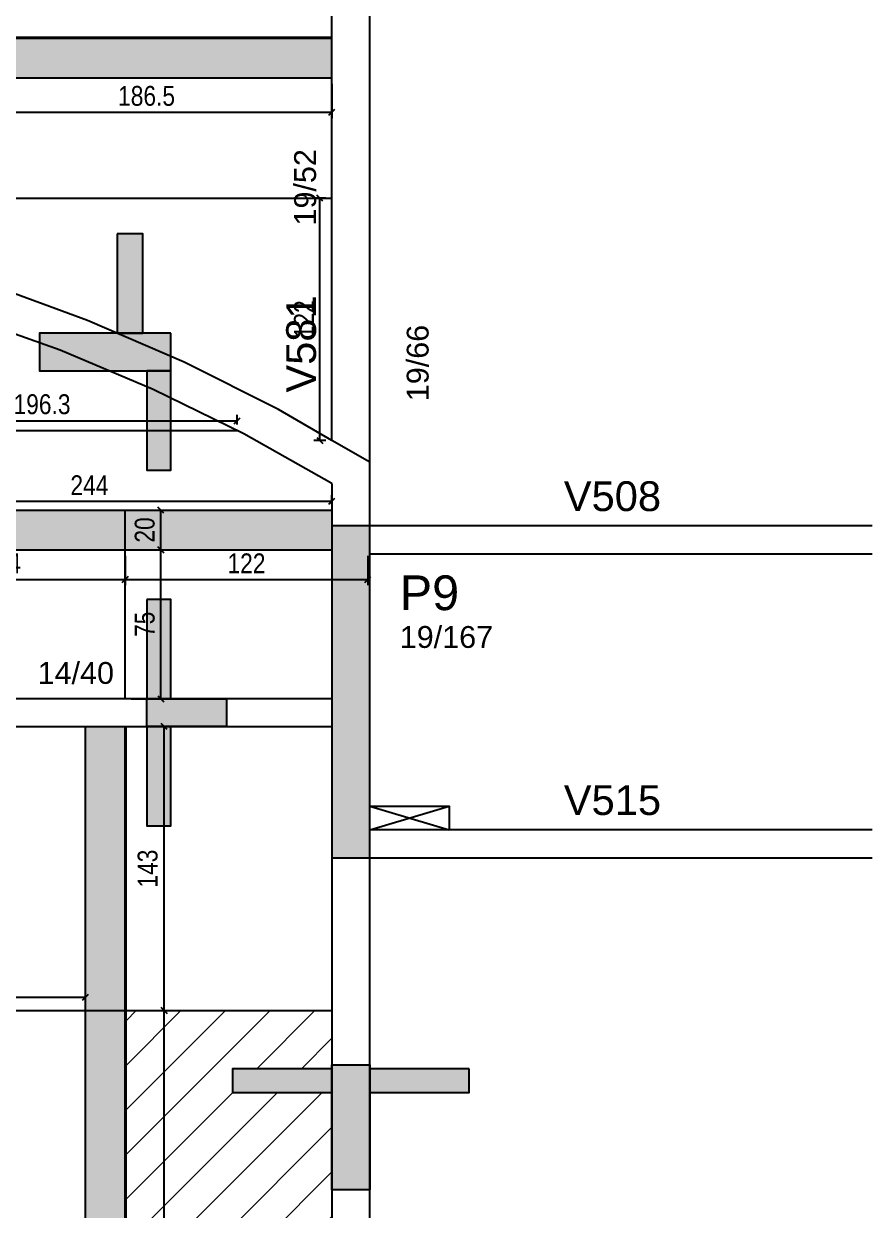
# Model space of a CAD drawing. Extents: x 3022 to 8661, y -614 to 3008.
# Drawn here: x 6720 to 7147, y 1805 to 2402 of the extents above; entities that cross this region are included whole.
import ezdxf

# ---------------------------------------------------------------- set-up
doc = ezdxf.new("R2010")
doc.units = 0
doc.header["$PDMODE"] = 34
for name, color, linetype in [('COTA', 241, 'Continuous'), ('MTH-230', 1, 'Continuous'), ('MTH-DIM-PILAR', 3, 'Continuous'), ('MTH-DIM-VIGA', 3, 'Continuous'), ('MTH-FACE-VIGA', 7, 'Continuous'), ('MTH-LINHA-SEÇÃO', 16, 'Continuous'), ('MTH-PILAR-SEGUE', 5, 'Continuous'), ('MTH-SOMBRA21', 150, 'Continuous'), ('MTH-SOMBRA25', 253, 'Continuous'), ('MTH-TIT1-PILAR', 5, 'Continuous'), ('MTH-TIT1-VIGA', 5, 'Continuous'), ('Painéis', 200, 'Continuous')]:
    doc.layers.add(name, color=color, linetype=linetype)
doc.layers.add('Hachura', color=251, linetype='Continuous', lineweight=9)
doc.styles.add('COTA TECNICA', font='techl___.ttf', dxfattribs={"height": 10})
doc.styles.add('COTA TECNICA-50', font='techl___.ttf', dxfattribs={"height": 9})
doc.styles.add('TQS_ARIAL', font='arial.ttf')
doc.dimstyles.new('COTA PAINEL-50', dxfattribs={"dimtxt": 9, "dimasz": 3, "dimexe": 3, "dimexo": 3, "dimgap": 3, "dimtad": 1, "dimdec": 1, "dimzin": 12, "dimdsep": 46, "dimtxsty": 'COTA TECNICA-50', "dimblk1": 'OBLIQUE', "dimblk2": 'OBLIQUE', "dimsah": 1, "dimcen": 0.9, "dimclrd": 4, "dimclre": 4, "dimclrt": 240, "dimadec": 1, "dimazin": 3, "dimtfac": 1, "dimtdec": 1, "dimtmove": 0, "dimatfit": 3, "dimfxl": 1, "dimtolj": 1, "dimtzin": 12, "dimarcsym": 0})
doc.dimstyles.new('PAINEL', dxfattribs={"dimtxt": 10, "dimasz": 3, "dimexe": 3, "dimexo": 3, "dimgap": 3, "dimtad": 1, "dimdec": 1, "dimzin": 12, "dimdsep": 46, "dimtxsty": 'COTA TECNICA', "dimblk1": 'OBLIQUE', "dimblk2": 'OBLIQUE', "dimsah": 1, "dimcen": 0.9, "dimclrd": 4, "dimclre": 4, "dimclrt": 240, "dimadec": 1, "dimazin": 3, "dimtfac": 1, "dimtdec": 1, "dimtmove": 0, "dimatfit": 3, "dimfxl": 1, "dimtolj": 1, "dimtzin": 12, "dimarcsym": 0})

# ---------------------------------------------------------------- blocks, each defined once
blk = doc.blocks.new('_Oblique')
at = {"color": 0, "linetype": 'ByBlock', "lineweight": -2}
blk.add_line((-0.5, -0.5), (0.5, 0.5), dxfattribs=at)
blk = doc.blocks.new('*D232')
at = {"layer": 'COTA', "color": 4, "lineweight": -2, "transparency": 16777216}
for p, q in [((6774.87, 1905.17), (6793.93, 1905.17)), ((6790.93, 1661.17), (6790.93, 1905.17))]:
    blk.add_line(p, q, dxfattribs=at)
at = {"layer": 'Defpoints', "color": 0, "transparency": 16777216}
for p in [(6771.87, 1905.17), (6790.93, 1905.17), (6790.93, 1661.17)]:
    blk.add_point(p, dxfattribs=at)
at = {"layer": 'COTA', "color": 4, "lineweight": -2, "transparency": 16777216, "xscale": 3, "yscale": 3, "zscale": 3}
for p, rotation in [((6790.93, 1905.17), 90), ((6790.93, 1661.17), 270)]:
    blk.add_blockref('_Oblique', p, dxfattribs=dict(at, rotation=rotation))
at = {"layer": 'COTA', "color": 240, "transparency": 16777216, "insert": (6783.36, 1783.17), "char_height": 9, "attachment_point": 5, "rotation": 90, "style": 'COTA TECNICA-50'}
blk.add_mtext('\\A1;244', dxfattribs=at)
blk = doc.blocks.new('*D235')
at = {"layer": 'COTA', "color": 4, "lineweight": -2, "transparency": 16777216}
for p, q in [((6774.87, 2048.17), (6793.93, 2048.17)), ((6790.93, 1905.17), (6790.93, 2048.17)), ((6774.87, 1905.17), (6793.93, 1905.17))]:
    blk.add_line(p, q, dxfattribs=at)
at = {"layer": 'Defpoints', "color": 0, "transparency": 16777216}
for p in [(6771.87, 2048.17), (6790.93, 2048.17), (6771.87, 1905.17)]:
    blk.add_point(p, dxfattribs=at)
at = {"layer": 'COTA', "color": 4, "lineweight": -2, "transparency": 16777216, "xscale": 3, "yscale": 3, "zscale": 3}
for p, rotation in [((6790.93, 2048.17), 90), ((6790.93, 1905.17), 270)]:
    blk.add_blockref('_Oblique', p, dxfattribs=dict(at, rotation=rotation))
at = {"layer": 'COTA', "color": 240, "transparency": 16777216, "insert": (6782.71, 1976.67), "char_height": 10, "attachment_point": 5, "rotation": 90, "style": 'COTA TECNICA'}
blk.add_mtext('\\A1;143', dxfattribs=at)
blk = doc.blocks.new('*D236')
at = {"layer": 'COTA', "color": 4, "lineweight": -2, "transparency": 16777216}
for p, q in [((6647.37, 1908.17), (6647.37, 1914.93)), ((6647.37, 1911.93), (6751.37, 1911.93)), ((6751.37, 1908.17), (6751.37, 1914.93))]:
    blk.add_line(p, q, dxfattribs=at)
at = {"layer": 'Defpoints', "color": 0, "transparency": 16777216}
for p in [(6751.37, 1911.93), (6647.37, 1905.17), (6751.37, 1905.17)]:
    blk.add_point(p, dxfattribs=at)
at = {"layer": 'COTA', "color": 4, "lineweight": -2, "transparency": 16777216, "xscale": 3, "yscale": 3, "zscale": 3, "rotation": 180}
blk.add_blockref('_Oblique', (6647.37, 1911.93), dxfattribs=at)
at = {"layer": 'COTA', "color": 4, "lineweight": -2, "transparency": 16777216, "xscale": 3, "yscale": 3, "zscale": 3}
blk.add_blockref('_Oblique', (6751.37, 1911.93), dxfattribs=at)
at = {"layer": 'COTA', "color": 240, "transparency": 16777216, "insert": (6699.37, 1920.03), "char_height": 10, "attachment_point": 5, "style": 'COTA TECNICA'}
blk.add_mtext('\\A1;104', dxfattribs=at)
blk = doc.blocks.new('*D267')
at = {"layer": 'COTA', "color": 4, "lineweight": -2, "transparency": 16777216}
for p, q in [((6688.87, 2371.71), (6688.87, 2354.49)), ((6875.37, 2371.71), (6875.37, 2354.49)), ((6688.87, 2357.49), (6875.37, 2357.49))]:
    blk.add_line(p, q, dxfattribs=at)
at = {"layer": 'Defpoints', "color": 0, "transparency": 16777216}
for p in [(6688.87, 2374.71), (6875.37, 2374.71), (6875.37, 2357.49)]:
    blk.add_point(p, dxfattribs=at)
at = {"layer": 'COTA', "color": 4, "lineweight": -2, "transparency": 16777216, "xscale": 3, "yscale": 3, "zscale": 3, "rotation": 180}
blk.add_blockref('_Oblique', (6688.87, 2357.49), dxfattribs=at)
at = {"layer": 'COTA', "color": 4, "lineweight": -2, "transparency": 16777216, "xscale": 3, "yscale": 3, "zscale": 3}
blk.add_blockref('_Oblique', (6875.37, 2357.49), dxfattribs=at)
at = {"layer": 'COTA', "color": 240, "transparency": 16777216, "insert": (6782.12, 2365.63), "char_height": 10, "attachment_point": 5, "style": 'COTA TECNICA'}
blk.add_mtext('\\A1;186.5', dxfattribs=at)
blk = doc.blocks.new('*D274')
at = {"layer": 'COTA', "color": 4, "lineweight": -2, "transparency": 16777216}
for p, q in [((6872.37, 2314.21), (6866.34, 2314.21)), ((6869.34, 2192.21), (6869.34, 2314.21)), ((6872.37, 2192.21), (6866.34, 2192.21))]:
    blk.add_line(p, q, dxfattribs=at)
at = {"layer": 'Defpoints', "color": 0, "transparency": 16777216}
for p in [(6869.34, 2314.21), (6875.37, 2314.21), (6875.37, 2192.21)]:
    blk.add_point(p, dxfattribs=at)
at = {"layer": 'COTA', "color": 4, "lineweight": -2, "transparency": 16777216, "xscale": 3, "yscale": 3, "zscale": 3}
for p, rotation in [((6869.34, 2314.21), 90), ((6869.34, 2192.21), 270)]:
    blk.add_blockref('_Oblique', p, dxfattribs=dict(at, rotation=rotation))
at = {"layer": 'COTA', "color": 240, "transparency": 16777216, "insert": (6861.28, 2253.21), "char_height": 10, "attachment_point": 5, "rotation": 90, "style": 'COTA TECNICA'}
blk.add_mtext('\\A1;122', dxfattribs=at)
blk = doc.blocks.new('*D284')
at = {"layer": 'COTA', "color": 4, "lineweight": -2, "transparency": 16777216}
for p, q in [((6631.37, 2160.17), (6631.37, 2164.6)), ((6875.37, 2160.17), (6875.37, 2164.6)), ((6631.37, 2161.6), (6875.37, 2161.6))]:
    blk.add_line(p, q, dxfattribs=at)
at = {"layer": 'Defpoints', "color": 0, "transparency": 16777216}
for p in [(6631.37, 2157.17), (6875.37, 2161.6), (6875.37, 2157.17)]:
    blk.add_point(p, dxfattribs=at)
at = {"layer": 'COTA', "color": 4, "lineweight": -2, "transparency": 16777216, "xscale": 3, "yscale": 3, "zscale": 3, "rotation": 180}
blk.add_blockref('_Oblique', (6631.37, 2161.6), dxfattribs=at)
at = {"layer": 'COTA', "color": 4, "lineweight": -2, "transparency": 16777216, "xscale": 3, "yscale": 3, "zscale": 3}
blk.add_blockref('_Oblique', (6875.37, 2161.6), dxfattribs=at)
at = {"layer": 'COTA', "color": 240, "transparency": 16777216, "insert": (6753.37, 2169.68), "char_height": 10, "attachment_point": 5, "style": 'COTA TECNICA'}
blk.add_mtext('\\A1;244', dxfattribs=at)
blk = doc.blocks.new('*D290')
at = {"layer": 'COTA', "color": 4, "lineweight": -2, "transparency": 16777216}
for p, q in [((6631.37, 2200.17), (6631.37, 2205.15)), ((6827.7, 2200.17), (6827.7, 2205.15)), ((6631.37, 2202.15), (6827.7, 2202.15))]:
    blk.add_line(p, q, dxfattribs=at)
at = {"layer": 'Defpoints', "color": 0, "transparency": 16777216}
for p in [(6827.7, 2202.15), (6631.37, 2197.17), (6827.7, 2197.17)]:
    blk.add_point(p, dxfattribs=at)
at = {"layer": 'COTA', "color": 4, "lineweight": -2, "transparency": 16777216, "xscale": 3, "yscale": 3, "zscale": 3, "rotation": 180}
blk.add_blockref('_Oblique', (6631.37, 2202.15), dxfattribs=at)
at = {"layer": 'COTA', "color": 4, "lineweight": -2, "transparency": 16777216, "xscale": 3, "yscale": 3, "zscale": 3}
blk.add_blockref('_Oblique', (6827.7, 2202.15), dxfattribs=at)
at = {"layer": 'COTA', "color": 240, "transparency": 16777216, "insert": (6729.54, 2210.4), "char_height": 10, "attachment_point": 5, "style": 'COTA TECNICA'}
blk.add_mtext('\\A1;196.3', dxfattribs=at)
blk = doc.blocks.new('*D300')
at = {"layer": 'COTA', "color": 4, "lineweight": -2, "transparency": 16777216}
for p, q in [((6774.37, 2137.17), (6792.34, 2137.17)), ((6789.34, 2062.17), (6789.34, 2137.17)), ((6774.37, 2062.17), (6792.34, 2062.17))]:
    blk.add_line(p, q, dxfattribs=at)
at = {"layer": 'Defpoints', "color": 0, "transparency": 16777216}
for p in [(6771.37, 2137.17), (6789.34, 2137.17), (6771.37, 2062.17)]:
    blk.add_point(p, dxfattribs=at)
at = {"layer": 'COTA', "color": 4, "lineweight": -2, "transparency": 16777216, "xscale": 3, "yscale": 3, "zscale": 3}
for p, rotation in [((6789.34, 2137.17), 90), ((6789.34, 2062.17), 270)]:
    blk.add_blockref('_Oblique', p, dxfattribs=dict(at, rotation=rotation))
at = {"layer": 'COTA', "color": 240, "transparency": 16777216, "insert": (6781.23, 2099.67), "char_height": 10, "attachment_point": 5, "rotation": 90, "style": 'COTA TECNICA'}
blk.add_mtext('\\A1;75', dxfattribs=at)
blk = doc.blocks.new('*D301')
at = {"layer": 'COTA', "color": 4, "lineweight": -2, "transparency": 16777216}
for p, q in [((6774.37, 2157.17), (6792.34, 2157.17)), ((6789.34, 2137.17), (6789.34, 2157.17)), ((6774.37, 2137.17), (6792.34, 2137.17))]:
    blk.add_line(p, q, dxfattribs=at)
at = {"layer": 'Defpoints', "color": 0, "transparency": 16777216}
for p in [(6771.37, 2157.17), (6789.34, 2157.17), (6771.37, 2137.17)]:
    blk.add_point(p, dxfattribs=at)
at = {"layer": 'COTA', "color": 4, "lineweight": -2, "transparency": 16777216, "xscale": 3, "yscale": 3, "zscale": 3}
for p, rotation in [((6789.34, 2157.17), 90), ((6789.34, 2137.17), 270)]:
    blk.add_blockref('_Oblique', p, dxfattribs=dict(at, rotation=rotation))
at = {"layer": 'COTA', "color": 240, "transparency": 16777216, "insert": (6781.24, 2147.17), "char_height": 10, "attachment_point": 5, "rotation": 90, "style": 'COTA TECNICA'}
blk.add_mtext('\\A1;20', dxfattribs=at)
blk = doc.blocks.new('*D298')
at = {"layer": 'COTA', "color": 4, "lineweight": -2, "transparency": 16777216}
for p, q in [((6647.37, 2134.17), (6647.37, 2119.29)), ((6771.37, 2134.17), (6771.37, 2119.29)), ((6647.37, 2122.29), (6771.37, 2122.29))]:
    blk.add_line(p, q, dxfattribs=at)
at = {"layer": 'Defpoints', "color": 0, "transparency": 16777216}
for p in [(6647.37, 2137.17), (6771.37, 2137.17), (6771.37, 2122.29)]:
    blk.add_point(p, dxfattribs=at)
at = {"layer": 'COTA', "color": 4, "lineweight": -2, "transparency": 16777216, "xscale": 3, "yscale": 3, "zscale": 3, "rotation": 180}
blk.add_blockref('_Oblique', (6647.37, 2122.29), dxfattribs=at)
at = {"layer": 'COTA', "color": 4, "lineweight": -2, "transparency": 16777216, "xscale": 3, "yscale": 3, "zscale": 3}
blk.add_blockref('_Oblique', (6771.37, 2122.29), dxfattribs=at)
at = {"layer": 'COTA', "color": 240, "transparency": 16777216, "insert": (6709.37, 2130.36), "char_height": 10, "attachment_point": 5, "style": 'COTA TECNICA'}
blk.add_mtext('\\A1;124', dxfattribs=at)
blk = doc.blocks.new('*D299')
at = {"layer": 'COTA', "color": 4, "lineweight": -2, "transparency": 16777216}
for p, q in [((6771.37, 2134.17), (6771.37, 2119.29)), ((6893.37, 2134.17), (6893.37, 2119.29)), ((6771.37, 2122.29), (6893.37, 2122.29))]:
    blk.add_line(p, q, dxfattribs=at)
at = {"layer": 'Defpoints', "color": 0, "transparency": 16777216}
for p in [(6771.37, 2137.17), (6893.37, 2137.17), (6893.37, 2122.29)]:
    blk.add_point(p, dxfattribs=at)
at = {"layer": 'COTA', "color": 4, "lineweight": -2, "transparency": 16777216, "xscale": 3, "yscale": 3, "zscale": 3, "rotation": 180}
blk.add_blockref('_Oblique', (6771.37, 2122.29), dxfattribs=at)
at = {"layer": 'COTA', "color": 4, "lineweight": -2, "transparency": 16777216, "xscale": 3, "yscale": 3, "zscale": 3}
blk.add_blockref('_Oblique', (6893.37, 2122.29), dxfattribs=at)
at = {"layer": 'COTA', "color": 240, "transparency": 16777216, "insert": (6832.37, 2130.35), "char_height": 10, "attachment_point": 5, "style": 'COTA TECNICA'}
blk.add_mtext('\\A1;122', dxfattribs=at)

msp = doc.modelspace()

# ---------------------------------------------------------------- hatches: boundary and pattern name
at = {"layer": 'Hachura'}
h = msp.add_hatch(color=256, dxfattribs=at)
h.dxf.hatch_style = 1
h.paths.add_polyline_path([(5956.37, 2394.71), (5956.37, 2374.71), (6200.37, 2374.71), (6200.37, 2394.71)])
h.paths.add_polyline_path([(6444.37, 2374.71), (6444.37, 2394.71), (6200.37, 2394.71), (6200.37, 2374.71)])
h.paths.add_polyline_path([(6688.37, 2374.71), (6688.37, 2394.71), (6444.37, 2394.71), (6444.37, 2374.71)])
h.paths.add_polyline_path([(6688.87, 2394.71), (6688.87, 2374.71), (6875.37, 2374.71), (6875.37, 2394.71)])
h = msp.add_hatch(color=256, dxfattribs=at)
h.dxf.hatch_style = 1
h.paths.add_polyline_path([(5956.37, 2157.17), (5956.37, 2149.17), (5956.37, 2137.17), (6202.37, 2137.17), (6202.37, 2157.17)])
h.paths.add_polyline_path([(6647.37, 2157.17), (6647.37, 2137.17), (6875.37, 2137.17), (6875.37, 2149.17), (6875.37, 2157.17)])
h = msp.add_hatch(color=256, dxfattribs=at)
h.dxf.hatch_style = 1
h.paths.add_polyline_path([(6771.37, 2048.17), (6751.37, 2048.17), (6751.37, 1661.17), (6771.37, 1661.17)])
h.paths.add_polyline_path([(6771.37, 1661.17), (6751.37, 1661.17), (6751.37, 1539.17), (6771.37, 1539.17)])
h.paths.add_polyline_path([(6771.37, 1539.17), (6751.37, 1539.17), (6751.37, 1388.17), (6771.37, 1388.17)])
at = {"layer": 'Hachura', "linetype": 'ByBlock'}
h = msp.add_hatch(dxfattribs=at)
h.set_pattern_fill('ANSI31', color=256, scale=5)
h.paths.add_polyline_path([(6771.87, 1661.17), (6821.37, 1661.17), (6821.37, 1669.24), (6875.37, 1669.24), (6875.37, 1671.24), (6875.37, 1863.96), (6825.37, 1863.96), (6825.37, 1875.96), (6875.37, 1875.96), (6875.37, 1877.96), (6875.37, 1905.17), (6771.87, 1905.17)])
h.paths.add_polyline_path([(6875.37, 1539.17), (6875.37, 1657.24), (6821.37, 1657.24), (6821.37, 1661.17), (6771.87, 1661.17), (6771.87, 1539.17)])
h.paths.add_polyline_path([(6751.37, 1539.17), (6751.37, 1661.17), (6671.37, 1661.17), (6671.37, 1657.24), (6629.37, 1657.24), (6629.37, 1619.24), (6629.37, 1596.17), (6629.37, 1577.17), (6629.37, 1539.17)])
h.paths.add_polyline_path([(6751.37, 1539.17), (6629.37, 1539.17), (6629.37, 1388.17), (6751.37, 1388.17)])

# ---------------------------------------------------------------- linework, layer by layer
at = {"layer": 'MTH-230', "linetype": 'Continuous'}
for p, q in [((6894.37, 1996.17), (6934.37, 2008.17)), ((6894.37, 2008.17), (6934.37, 1996.17))]:
    msp.add_line(p, q, dxfattribs=at)
at = {"layer": 'MTH-FACE-VIGA', "linetype": 'Continuous'}
for p, q in [((6875.37, 2192.21), (6875.37, 2542.67)), ((6894.37, 2149.17), (6894.37, 2521.67)), ((6894.37, 2181.21), (6875.37, 2192.21)), ((6894.37, 2159.49), (6894.37, 2181.21)), ((6875.37, 2170.55), (6875.37, 2149.17)), ((6894.37, 2149.17), (6894.37, 2159.49)), ((7147.2, 2149.17), (6894.37, 2149.17)), ((6894.37, 2135.17), (7147.2, 2135.17)), ((6875.37, 2062.17), (6647.37, 2062.17)), ((6647.37, 2048.17), (6875.37, 2048.17)), ((7147.2, 1996.17), (6894.37, 1996.17)), ((6875.37, 1982.17), (6875.37, 1472.17)), ((6894.37, 1982.17), (7147.2, 1982.17)), ((6894.37, 1472.17), (6894.37, 1982.17))]:
    msp.add_line(p, q, dxfattribs=at)
for points in [[(6875.37, 2192.21), (6848.47, 2207.77), (6801.1, 2231.61), (6752.43, 2252.65), (6702.61, 2270.82), (6651.81, 2286.05), (6600.22, 2298.31), (6548, 2307.53), (6495.33, 2313.7), (6442.39, 2316.79), (6389.36, 2316.79), (6336.42, 2313.7), (6283.75, 2307.53), (6231.53, 2298.31), (6179.93, 2286.05), (6129.14, 2270.82), (6079.32, 2252.65), (6030.64, 2231.61), (5983.27, 2207.77), (5956.37, 2192.21)], [(6875.37, 2170.55), (6831.11, 2195.5), (6785.49, 2217.89), (6738.68, 2237.64), (6690.81, 2254.69), (6642.05, 2268.99), (6592.56, 2280.48), (6542.49, 2289.13), (6492.01, 2294.91), (6441.28, 2297.81), (6390.47, 2297.81), (6339.74, 2294.91), (6289.25, 2289.13), (6239.18, 2280.48), (6189.69, 2268.99), (6140.93, 2254.69), (6093.06, 2237.64), (6046.25, 2217.89), (6000.63, 2195.5), (5956.37, 2170.55)], [(6934.37, 1996.17), (6894.37, 1996.17), (6894.37, 2008.17), (6934.37, 2008.17), (6934.37, 1996.17)]]:
    msp.add_lwpolyline(points, dxfattribs=at)
at = {"layer": 'MTH-LINHA-SEÇÃO', "linetype": 'Continuous'}
for points in [[(6767.29, 2296.22), (6767.29, 2246.22), (6780.29, 2246.22), (6780.29, 2296.22), (6767.29, 2296.22)], [(6794.29, 2246.22), (6728.29, 2246.22), (6728.29, 2227.22), (6794.29, 2227.22), (6794.29, 2246.22)], [(6782.29, 2227.22), (6782.29, 2177.22), (6794.29, 2177.22), (6794.29, 2227.22), (6782.29, 2227.22)], [(6782.29, 2112.17), (6782.29, 2062.17), (6794.29, 2062.17), (6794.29, 2112.17), (6782.29, 2112.17)], [(6822.29, 2048.17), (6782.29, 2048.17), (6782.29, 2062.17), (6822.29, 2062.17), (6822.29, 2048.17)], [(6782.29, 2048.17), (6782.29, 1998.17), (6794.29, 1998.17), (6794.29, 2048.17), (6782.29, 2048.17)], [(6875.37, 1875.96), (6825.37, 1875.96), (6825.37, 1863.96), (6875.37, 1863.96), (6875.37, 1875.96)], [(6875.37, 1877.96), (6894.37, 1877.96), (6894.37, 1814.96), (6875.37, 1814.96), (6875.37, 1877.96)], [(6944.37, 1875.96), (6894.37, 1875.96), (6894.37, 1863.96), (6944.37, 1863.96), (6944.37, 1875.96)]]:
    msp.add_lwpolyline(points, dxfattribs=at)
at = {"layer": 'MTH-PILAR-SEGUE', "linetype": 'Continuous'}
msp.add_lwpolyline([(6875.37, 1982.17), (6894.37, 1982.17), (6894.37, 2149.17), (6875.37, 2149.17), (6875.37, 1982.17)], dxfattribs=at)
at = {"layer": 'MTH-SOMBRA21', "linetype": 'Continuous'}
for points in [[(6767.29, 2296.22), (6767.29, 2246.22), (6780.29, 2246.22)], [(6767.29, 2296.22), (6780.29, 2246.22), (6780.29, 2296.22)], [(6767.29, 2296.22), (6780.29, 2296.22), (6767.29, 2296.22)], [(6794.29, 2246.22), (6728.29, 2246.22), (6728.29, 2227.22)], [(6794.29, 2246.22), (6728.29, 2227.22), (6794.29, 2227.22)], [(6794.29, 2246.22), (6794.29, 2227.22), (6794.29, 2246.22)], [(6782.29, 2227.22), (6782.29, 2177.22), (6794.29, 2177.22)], [(6782.29, 2227.22), (6794.29, 2177.22), (6794.29, 2227.22)], [(6782.29, 2227.22), (6794.29, 2227.22), (6782.29, 2227.22)], [(6782.29, 2112.17), (6782.29, 2062.17), (6794.29, 2062.17)], [(6782.29, 2112.17), (6794.29, 2062.17), (6794.29, 2112.17)], [(6782.29, 2112.17), (6794.29, 2112.17), (6782.29, 2112.17)], [(6822.29, 2048.17), (6782.29, 2048.17), (6782.29, 2062.17)], [(6822.29, 2048.17), (6782.29, 2062.17), (6822.29, 2062.17)], [(6822.29, 2048.17), (6822.29, 2062.17), (6822.29, 2048.17)], [(6782.29, 2048.17), (6782.29, 1998.17), (6794.29, 1998.17)], [(6782.29, 2048.17), (6794.29, 1998.17), (6794.29, 2048.17)], [(6782.29, 2048.17), (6794.29, 2048.17), (6782.29, 2048.17)], [(6875.37, 1875.96), (6825.37, 1875.96), (6825.37, 1863.96)], [(6875.37, 1875.96), (6825.37, 1863.96), (6875.37, 1863.96)], [(6875.37, 1877.96), (6894.37, 1877.96), (6894.37, 1814.96)], [(6875.37, 1877.96), (6894.37, 1814.96), (6875.37, 1814.96)], [(6875.37, 1877.96), (6875.37, 1814.96), (6875.37, 1877.96)], [(6875.37, 1875.96), (6875.37, 1863.96), (6875.37, 1875.96)], [(6944.37, 1875.96), (6894.37, 1875.96), (6894.37, 1863.96)], [(6944.37, 1875.96), (6894.37, 1863.96), (6944.37, 1863.96)], [(6944.37, 1875.96), (6944.37, 1863.96), (6944.37, 1875.96)]]:
    msp.add_solid(points, dxfattribs=at)
at = {"layer": 'MTH-SOMBRA25', "linetype": 'Continuous'}
for points in [[(6875.37, 1982.17), (6894.37, 1982.17), (6894.37, 2149.17)], [(6875.37, 1982.17), (6894.37, 2149.17), (6875.37, 2149.17)], [(6875.37, 1982.17), (6875.37, 2149.17), (6875.37, 1982.17)]]:
    msp.add_solid(points, dxfattribs=at)
at = {"layer": 'Painéis'}
for p, q in [((5956.37, 2395.21), (6875.37, 2395.21)), ((5956.37, 2394.71), (6875.37, 2394.71)), ((5956.37, 2374.71), (6875.37, 2374.71)), ((6486.61, 2314.21), (6875.37, 2314.21)), ((6004.04, 2197.17), (6827.7, 2197.17)), ((6647.37, 2157.17), (6875.37, 2157.17)), ((6771.37, 2062.17), (6771.37, 2157.17)), ((6647.37, 2137.17), (6875.37, 2137.17)), ((6751.37, 1388.17), (6751.37, 2048.17)), ((6771.37, 1388.17), (6771.37, 2048.17)), ((6771.87, 1388.17), (6771.87, 2048.17)), ((6647.37, 1905.17), (6875.37, 1905.17))]:
    msp.add_line(p, q, dxfattribs=at)

# ---------------------------------------------------------------- texts
at = {"layer": 'MTH-DIM-PILAR', "linetype": 'Continuous', "style": 'TQS_ARIAL'}
msp.add_text('19/167', height=11, dxfattribs=at).set_placement((6909.48, 2087.79))
at = {"layer": 'MTH-DIM-VIGA', "linetype": 'Continuous', "style": 'TQS_ARIAL'}
for s, p in [('19/52', (6867.37, 2300.43)), ('19/66', (6924, 2211.99))]:
    msp.add_text(s, height=11, rotation=90, dxfattribs=at).set_placement(p)
msp.add_text('14/40', height=11, dxfattribs=at).set_placement((6727.29, 2069.67))
at = {"layer": 'MTH-TIT1-PILAR', "linetype": 'Continuous', "style": 'TQS_ARIAL'}
msp.add_text('P9', height=17.5, dxfattribs=at).set_placement((6909.48, 2106.79))
at = {"layer": 'MTH-TIT1-VIGA', "linetype": 'Continuous', "style": 'TQS_ARIAL'}
msp.add_text('V581', height=15, rotation=90, dxfattribs=at).set_placement((6867.37, 2216.32))
for s, p in [('V508', (6992.02, 2156.67)), ('V515', (6992.02, 2003.67))]:
    msp.add_text(s, height=15, dxfattribs=at).set_placement(p)

# ---------------------------------------------------------------- dimensions: what is measured, and where the dimension line sits
at = {"layer": 'COTA'}
for base, p1, p2, picture, middle in [((6875.37, 2357.49), (6688.87, 2374.71), (6875.37, 2374.71), '*D267', (6782.12, 2365.63)), ((6893.37, 2122.29), (6771.37, 2137.17), (6893.37, 2137.17), '*D299', (6832.37, 2130.35))]:
    dim = msp.add_linear_dim(base=base, p1=p1, p2=p2, dimstyle='PAINEL', override={"dimtmove": 1}, dxfattribs=at)
    dim.commit()
    dim.dimension.update_dxf_attribs({"geometry": picture, "text_midpoint": middle})
for base, p1, p2, picture, middle in [((6869.34, 2314.21), (6875.37, 2192.21), (6875.37, 2314.21), '*D274', (6861.28, 2253.21)), ((6789.34, 2137.17), (6771.37, 2062.17), (6771.37, 2137.17), '*D300', (6781.23, 2099.67)), ((6790.93, 2048.17), (6771.87, 1905.17), (6771.87, 2048.17), '*D235', (6782.71, 1976.67))]:
    dim = msp.add_linear_dim(base=base, p1=p1, p2=p2, angle=90, dimstyle='PAINEL', dxfattribs=at)
    dim.commit()
    dim.dimension.update_dxf_attribs({"geometry": picture, "text_midpoint": middle})
for base, p1, p2, picture, middle in [((6827.7, 2202.15), (6631.37, 2197.17), (6827.7, 2197.17), '*D290', (6729.54, 2210.4)), ((6875.37, 2161.6), (6631.37, 2157.17), (6875.37, 2157.17), '*D284', (6753.37, 2169.68)), ((6771.37, 2122.29), (6647.37, 2137.17), (6771.37, 2137.17), '*D298', (6709.37, 2130.36)), ((6751.37, 1911.93), (6647.37, 1905.17), (6751.37, 1905.17), '*D236', (6699.37, 1920.03))]:
    dim = msp.add_linear_dim(base=base, p1=p1, p2=p2, dimstyle='PAINEL', dxfattribs=at)
    dim.commit()
    dim.dimension.update_dxf_attribs({"geometry": picture, "text_midpoint": middle})
dim = msp.add_linear_dim(base=(6789.34, 2157.17), p1=(6771.37, 2137.17), p2=(6771.37, 2157.17), angle=90, dimstyle='PAINEL', dxfattribs=at)
dim.commit()
dim.dimension.update_dxf_attribs({"geometry": '*D301', "text_midpoint": (6789.34, 2147.17), "dimtype": 160})
dim = msp.add_linear_dim(base=(6790.93, 1905.17), p1=(6790.93, 1661.17), p2=(6771.87, 1905.17), angle=90, dimstyle='COTA PAINEL-50', override={"dimtmove": 1}, dxfattribs=at)
dim.commit()
dim.dimension.update_dxf_attribs({"geometry": '*D232', "text_midpoint": (6783.36, 1783.17)})

doc.saveas('drawing.dxf')
